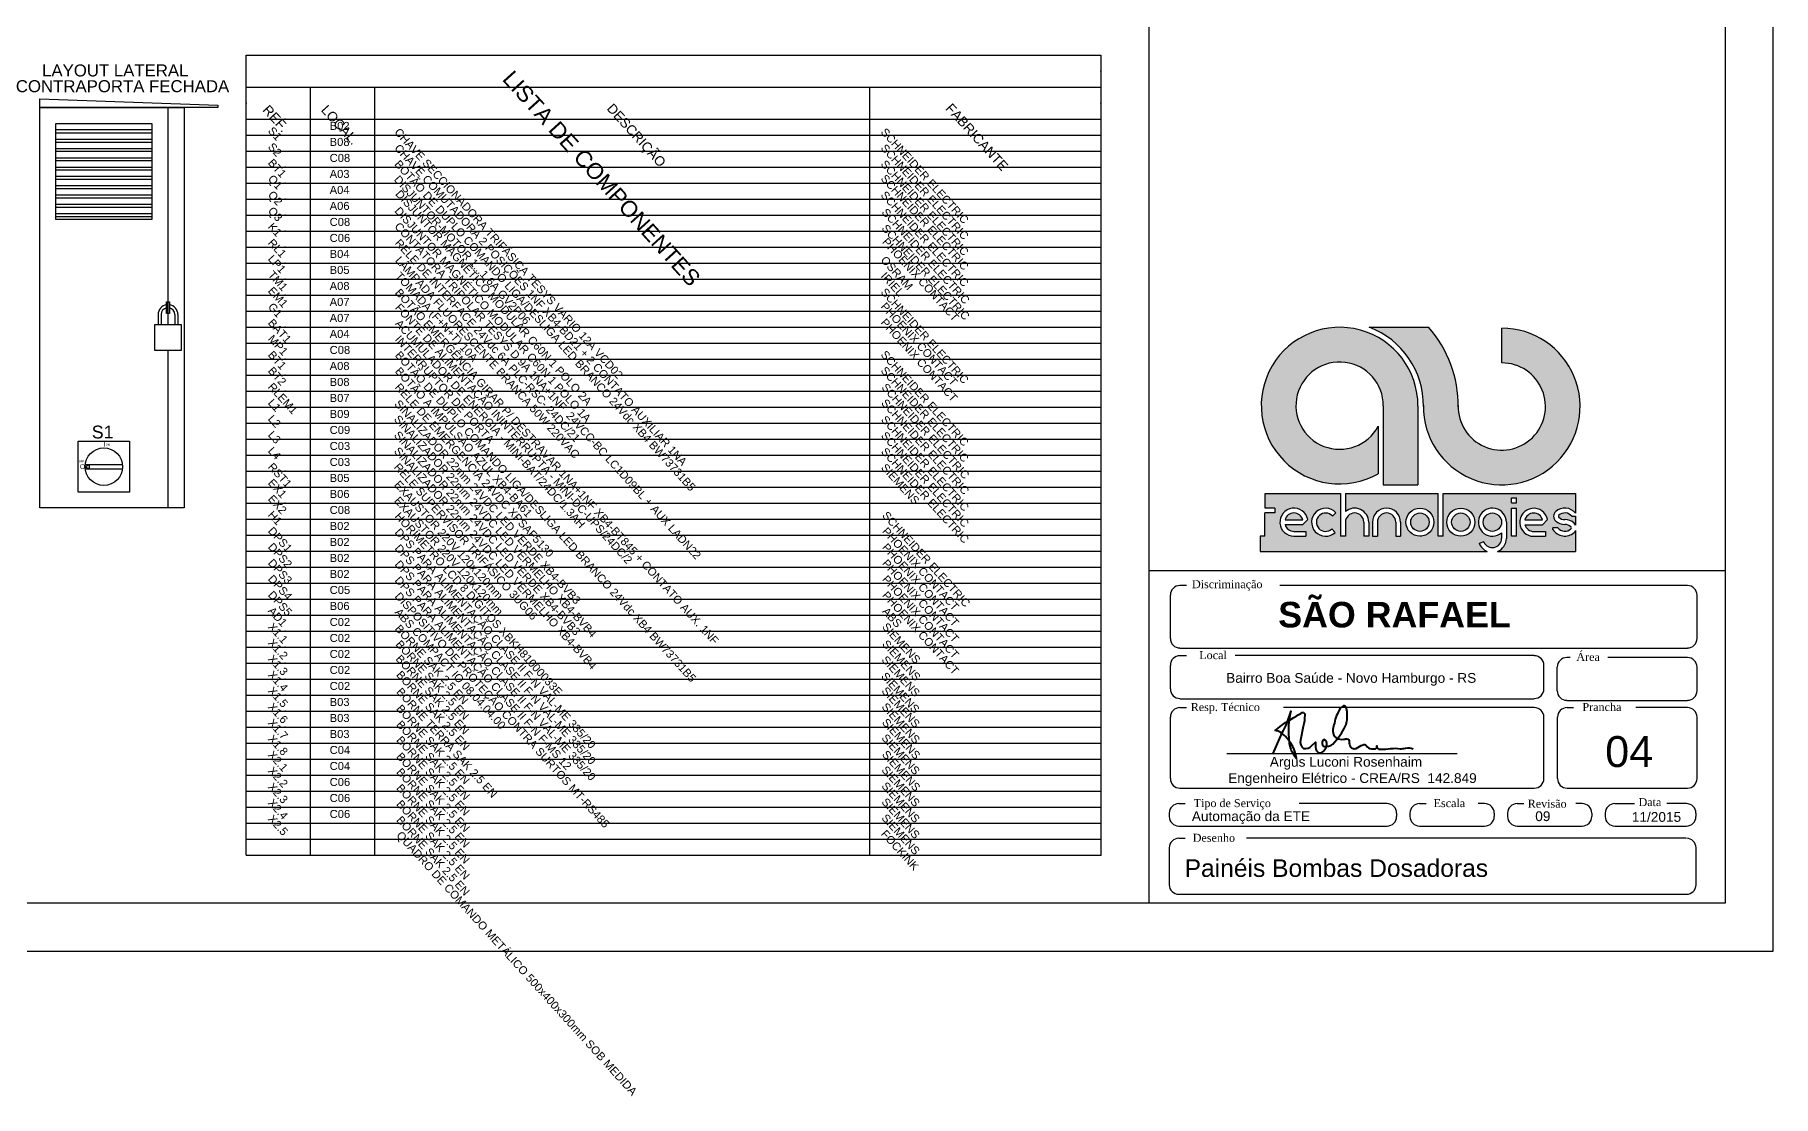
# Model space of a CAD drawing. Header units: millimetres. Extents: x 100 to 940, y 54 to 694.
# Drawn here: x 397 to 940, y 55 to 386 of the extents above; entities that cross this region are included whole.
import ezdxf

# ---------------------------------------------------------------- set-up
doc = ezdxf.new("R2010")
doc.units = ezdxf.units.MM
doc.layers.add('selo', color=7, linetype='Continuous')
doc.styles.add('Notes', font='Arial.ttf', dxfattribs={"height": 3})
doc.styles.get("Standard").update_dxf_attribs({"font": 'Arial.ttf'})

msp = doc.modelspace()

# ---------------------------------------------------------------- hatches: boundary and pattern name
at = {"layer": 'selo'}
h = msp.add_hatch(color=0, dxfattribs=at)
h.dxf.hatch_style = 1
h.paths.add_polyline_path([(832.33, 294.98), (813.8, 294.98, -0.314958), (830.72, 270.21, 2.411144), (855.21, 294.7), (855.21, 283.86, -2.45129), (841.58, 270.52, 0.182443)])
h.paths.add_polyline_path([(835.35, 243.04), (806.37, 243.04), (806.37, 237.41, -0.642986), (813.63, 234.09), (813.63, 229.71), (812.12, 229.71), (812.12, 234.09, 1), (806.37, 234.09), (806.37, 229.71), (804.86, 229.71), (804.86, 243.04), (781.24, 243.04), (781.24, 238.48), (784.26, 238.48), (784.26, 236.97), (781.23, 236.97), (781.23, 229.71), (779.69, 229.71), (779.69, 224.92), (850.67, 224.92, -0.214084), (848.15, 227.48), (849.6, 227.91, 0.821242), (855.14, 229.01), (855.14, 230.78, -4.60202), (856.65, 234.09), (856.65, 229.01, -0.309238), (853.85, 224.92), (878.25, 224.92), (878.25, 231.45, -0.100697), (877.78, 230.83, -0.45988), (871.2, 231.81), (871.2, 232.32), (872.69, 232.32, 0.427074), (876.81, 232, 0.410877), (876.82, 232.63, 0.186203), (874.92, 233.36, -0.181325), (872.05, 234.44, -0.458616), (872.04, 237.41, -0.41774), (878.25, 236.93), (878.25, 243.04), (836.89, 243.04), (836.89, 229.71), (835.35, 229.71)])
h.paths.add_polyline_path([(834.02, 234.09, -1), (825.25, 234.09, -1)], flags=16)
h.paths.add_polyline_path([(832.51, 234.09, -1), (826.76, 234.09, -1)], flags=0)
h.paths.add_polyline_path([(846.79, 234.09, -1), (838.03, 234.09, -1)], flags=16)
h.paths.add_polyline_path([(845.28, 234.09, -1), (839.54, 234.09, -1)], flags=0)
h.paths.add_polyline_path([(823.59, 234.09), (823.59, 229.71), (822.08, 229.71), (822.08, 234.09, 1), (816.33, 234.09), (816.33, 229.71), (814.82, 229.71), (814.82, 234.09, -1)], flags=16)
h.paths.add_polyline_path([(858.22, 241.69), (859.76, 241.69), (859.76, 240.17), (858.22, 240.17)], flags=16)
h.paths.add_polyline_path([(858.22, 238.48), (859.76, 238.48), (859.76, 229.67), (858.22, 229.67)], flags=16)
h.paths.add_polyline_path([(869.47, 234.88), (867.94, 233.3), (862.39, 233.3, 0.338023), (865.17, 231.18), (868.91, 231.18), (868.91, 229.67), (865.17, 229.67, -2.123663)], flags=16)
h.paths.add_polyline_path([(862.38, 234.78, -0.767778), (867.94, 234.81)], flags=0)
h.paths.add_polyline_path([(803.38, 237.05), (802.27, 236.02, 2.414214), (802.1, 231.96), (803.12, 230.85, -2.414214)], flags=16)
h.paths.add_polyline_path([(794.59, 234.92), (793.05, 233.34), (787.51, 233.34, 0.338023), (790.28, 231.22), (794.03, 231.22), (794.03, 229.71), (790.28, 229.71, -2.123663)], flags=16)
h.paths.add_polyline_path([(793.05, 234.85), (787.5, 234.82, -0.767778)], flags=0)
h.paths.add_polyline_path([(826.76, 234.09, 1), (832.51, 234.09, 1)], flags=0)
h.paths.add_polyline_path([(845.28, 234.09, 1), (839.54, 234.09, 1)], flags=0)
h.paths.add_polyline_path([(849.39, 234.09, 1), (855.14, 234.09, 1)], flags=17)
h.paths.add_polyline_path([(867.94, 234.81, 0.767778), (862.38, 234.78)], flags=0)
h.paths.add_polyline_path([(874.9, 234.87, -0.181325), (877.77, 233.8, -0.101013), (878.25, 233.18), (878.25, 235.92), (877.13, 235.92, 0.427074), (873.01, 236.24, 0.410877), (873, 235.61, 0.186203)], flags=17)
h.paths.add_polyline_path([(793.05, 234.85, 0.767778), (787.5, 234.82)], flags=0)
h = msp.add_hatch(color=0, dxfattribs=at)
h.dxf.hatch_style = 1
h.paths.add_polyline_path([(816.57, 249.21), (816.57, 264.06, -8.182778), (818.19, 270.43), (818.19, 245.77), (829, 245.77), (829, 270.37, 3.718524)])
h = msp.add_hatch(color=0, dxfattribs=at)
h.dxf.hatch_style = 1
h.paths.add_polyline_path([(787.5, 234.82), (793.05, 234.85, 0.767778)])
h.paths.add_polyline_path([(826.76, 234.09, 1), (832.51, 234.09, 1)])
h.paths.add_polyline_path([(839.54, 234.09, 1), (845.28, 234.09, 1)])
h.paths.add_polyline_path([(862.38, 234.78), (867.94, 234.81, 0.767778)])

# ---------------------------------------------------------------- linework, layer by layer
for p, q in [((745, 115), (745, 679)), ((463, 130), (463, 380)), ((463, 380), (730, 380)), ((730, 380), (730, 130)), ((463, 370), (730, 370)), ((483, 370), (483, 130)), ((503, 370), (503, 130)), ((657.68, 370), (657.68, 130)), ((438.53, 363.69), (438.53, 295.84)), ((463, 360), (730, 360)), ((433.52, 356.68), (403.49, 356.68)), ((403.49, 355.78), (433.52, 355.78)), ((403.49, 353.78), (433.52, 353.78)), ((463, 355), (730, 355)), ((403.49, 352.88), (433.52, 352.88)), ((403.49, 350.88), (433.52, 350.88)), ((403.49, 349.97), (433.52, 349.97)), ((403.49, 347.97), (433.52, 347.97)), ((463, 350), (730, 350)), ((403.49, 347.07), (433.52, 347.07)), ((403.49, 345.07), (433.52, 345.07)), ((403.49, 344.17), (433.52, 344.17)), ((403.49, 342.16), (433.52, 342.16)), ((463, 345), (730, 345)), ((403.49, 341.26), (433.52, 341.26)), ((403.49, 339.26), (433.52, 339.26)), ((403.49, 338.36), (433.52, 338.36)), ((463, 340), (730, 340)), ((403.49, 336.36), (433.52, 336.36)), ((403.49, 335.46), (433.52, 335.46)), ((403.49, 333.45), (433.52, 333.45)), ((403.49, 332.55), (433.52, 332.55)), ((463, 335), (730, 335)), ((403.49, 330.55), (433.52, 330.55)), ((403.49, 329.65), (433.52, 329.65)), ((463, 330), (730, 330)), ((463, 325), (730, 325)), ((463, 320), (730, 320)), ((463, 315), (730, 315)), ((463, 310), (730, 310)), ((463, 305), (730, 305)), ((463, 300), (730, 300)), ((463, 295), (730, 295)), ((463, 290), (730, 290)), ((438.53, 287.78), (438.53, 238.54)), ((463, 285), (730, 285)), ((463, 280), (730, 280)), ((463, 275), (730, 275)), ((463, 270), (730, 270)), ((463, 265), (730, 265)), ((463, 260), (730, 260)), ((412.64, 251.43), (413.98, 252.1)), ((412.64, 251.43), (413.98, 250.76)), ((412.68, 252.1), (424.33, 252.1)), ((412.68, 250.76), (424.33, 250.76)), ((413.98, 250.76), (413.98, 252.1)), ((463, 255), (730, 255)), ((463, 250), (730, 250)), ((463, 245), (730, 245)), ((463, 240), (730, 240)), ((463, 235), (730, 235)), ((463, 230), (730, 230)), ((463, 225), (730, 225)), ((463, 220), (730, 220)), ((463, 215), (730, 215)), ((463, 210), (730, 210)), ((463, 205), (730, 205)), ((463, 200), (730, 200)), ((463, 195), (730, 195)), ((463, 190), (730, 190)), ((463, 185), (730, 185)), ((463, 180), (730, 180)), ((463, 175), (730, 175)), ((463, 170), (730, 170)), ((463, 165), (730, 165)), ((463, 160), (730, 160)), ((463, 155), (730, 155)), ((463, 150), (730, 150)), ((463, 145), (730, 145)), ((463, 140), (730, 140)), ((463, 135), (730, 135)), ((463, 135), (730, 135)), ((463, 130), (730, 130))]:
    msp.add_line(p, q)
at = {"linetype": 'Continuous'}
for p, q in [((435.43, 298.97), (435.43, 295.84)), ((436.39, 298.97), (436.39, 295.84)), ((438.53, 299.27), (438.53, 302.96)), ((440.67, 298.97), (440.67, 295.84)), ((441.63, 298.97), (441.63, 295.84))]:
    msp.add_line(p, q, dxfattribs=at)
for points in [[(100, 100), (940, 100), (940, 693.94), (100, 693.94)], [(150, 679), (925, 679), (925, 115), (150, 115)], [(398.48, 366.36), (454.12, 364.36), (454.12, 363.69), (398.48, 363.69)], [(398.48, 363.69), (443.54, 363.69), (443.54, 238.54), (398.48, 238.54)], [(403.49, 358.69), (433.52, 358.69), (433.52, 328.65), (403.49, 328.65)], [(410.49, 259.44), (426.51, 259.44), (426.51, 243.42), (410.49, 243.42)]]:
    msp.add_lwpolyline(points, close=True)
for points in [[(438.07, 302.96), (438.99, 302.96), (438.99, 299.27), (438.07, 299.27)], [(434.39, 295.84), (442.67, 295.84), (442.67, 287.78), (434.39, 287.78)]]:
    msp.add_lwpolyline(points, close=True, dxfattribs=at)
msp.add_circle((418.5, 251.43), 5.87)
for radius, start, end in [(3.1, 98.4631, 180), (2.14, 102.3098, 180), (3.1, 0, 81.5369), (2.14, 0, 77.6902)]:
    msp.add_arc((438.53, 298.97), radius, start, end, dxfattribs=at)
for p in [(730, 375), (730, 370), (463, 365), (463, 365), (730, 365), (463, 360), (463, 360), (475.19, 360), (475.19, 360), (463, 355), (463, 355), (463, 345), (463, 345), (475.19, 345), (475.19, 345), (463, 340), (463, 340), (475.19, 340), (475.19, 340), (463, 335), (463, 335), (475.19, 335), (475.19, 335), (463, 330), (463, 330), (475.19, 330), (475.19, 330), (463, 325), (463, 325), (475.19, 325), (475.19, 325), (463, 320), (463, 320), (463, 315), (463, 315), (475.19, 320), (475.19, 320), (475.19, 315), (475.19, 315), (463, 310), (463, 310), (475.19, 310), (475.19, 310), (463, 305), (463, 305), (463, 305), (463, 305), (475.19, 305), (475.19, 305), (463, 300), (463, 300), (463, 300), (463, 300), (463, 295), (463, 295), (475.19, 295), (475.19, 295), (463, 290), (463, 290), (463, 285), (463, 285), (475.19, 285), (475.19, 285), (463, 280), (463, 280), (475.19, 280), (475.19, 280), (463, 275), (463, 275), (475.19, 275), (475.19, 275), (463, 270), (463, 270), (475.19, 270), (475.19, 270), (475.19, 250), (475.19, 250), (463, 245), (463, 245), (475.19, 245), (475.19, 245), (475.19, 240), (475.19, 240), (463, 235), (463, 235), (463, 230), (463, 230), (463, 225), (463, 225), (463, 220), (463, 220), (463, 210), (463, 210), (463, 205), (463, 205), (475.19, 205), (475.19, 205), (463, 200), (463, 200), (475.19, 200), (475.19, 200), (475.19, 195), (475.19, 195), (475.19, 190), (475.19, 190), (475.19, 185), (475.19, 185), (475.19, 180), (475.19, 180), (475.19, 175), (475.19, 175), (475.19, 170), (475.19, 170), (730, 160), (730, 150), (730, 145), (730, 140), (730, 135), (730, 130)]:
    msp.add_point(p)
at = {"layer": 'selo', "color": 0}
for p, q in [((813.8, 294.98), (832.33, 294.98)), ((855.21, 283.86), (855.21, 294.7)), ((818.19, 270.43), (818.19, 245.77)), ((829, 270.37), (829, 245.77)), ((816.57, 264.06), (816.57, 249.21)), ((818.19, 245.77), (829, 245.77)), ((781.24, 238.48), (781.24, 243.04)), ((781.24, 243.04), (804.86, 243.04)), ((804.86, 243.04), (804.86, 229.71)), ((806.37, 243.04), (806.37, 237.41)), ((806.37, 243.04), (835.35, 243.04)), ((835.35, 229.71), (835.35, 243.04)), ((836.89, 243.04), (878.25, 243.04)), ((836.89, 229.71), (836.89, 243.01)), ((858.22, 240.17), (858.22, 241.69)), ((858.22, 241.69), (859.76, 241.69)), ((858.22, 240.17), (859.76, 240.17)), ((859.76, 240.17), (859.76, 241.69)), ((878.25, 243.04), (878.25, 236.93)), ((781.23, 229.71), (781.23, 236.97)), ((784.26, 236.97), (781.23, 236.97)), ((784.26, 238.48), (781.24, 238.48)), ((784.26, 238.48), (784.26, 236.97)), ((787.5, 234.82), (793.05, 234.85)), ((793.05, 233.34), (794.59, 234.92)), ((802.27, 236.02), (803.38, 237.05)), ((806.37, 234.09), (806.37, 229.71)), ((812.12, 234.09), (812.12, 229.71)), ((813.63, 234.09), (813.63, 229.71)), ((814.82, 234.09), (814.82, 229.71)), ((816.33, 234.09), (816.33, 229.71)), ((822.08, 234.09), (822.08, 229.71)), ((823.59, 234.09), (823.59, 229.71)), ((856.65, 234.09), (856.65, 229.01)), ((858.22, 229.67), (858.22, 238.48)), ((858.22, 238.48), (859.76, 238.48)), ((859.76, 229.67), (859.76, 238.48)), ((862.38, 234.78), (867.94, 234.81)), ((867.94, 233.3), (869.47, 234.88)), ((877.13, 235.92), (878.25, 235.92)), ((878.25, 235.92), (878.25, 233.18)), ((781.23, 229.71), (779.69, 229.71)), ((779.69, 229.71), (779.69, 224.92)), ((787.51, 233.34), (793.05, 233.34)), ((790.28, 231.22), (794.03, 231.22)), ((790.28, 229.71), (794.03, 229.71)), ((794.03, 231.22), (794.03, 229.71)), ((802.1, 231.96), (803.12, 230.85)), ((806.37, 229.71), (804.86, 229.71)), ((813.63, 229.71), (812.12, 229.71)), ((814.82, 229.71), (816.33, 229.71)), ((822.08, 229.71), (823.59, 229.71)), ((830.17, 229.74), (829.63, 229.71)), ((836.89, 229.71), (835.35, 229.71)), ((855.14, 230.78), (855.14, 229.01)), ((859.76, 229.67), (858.22, 229.67)), ((862.39, 233.3), (867.94, 233.3)), ((865.17, 231.18), (868.91, 231.18)), ((865.17, 229.67), (868.91, 229.67)), ((868.91, 231.18), (868.91, 229.67)), ((872.69, 232.32), (871.2, 232.32)), ((871.2, 231.81), (871.2, 232.32)), ((878.25, 231.45), (878.25, 224.92)), ((779.69, 224.92), (850.67, 224.92)), ((849.6, 227.91), (848.15, 227.48)), ((853.85, 224.92), (878.25, 224.92)), ((745, 219), (925, 219)), ((756.69, 214.33), (754.66, 214.33)), ((913.21, 214.33), (785.84, 214.33)), ((751.61, 211.28), (751.61, 197.78)), ((916.26, 197.78), (916.26, 211.28)), ((754.66, 194.73), (913.21, 194.73)), ((754.66, 192.4), (756.69, 192.4)), ((865.35, 192.4), (771.93, 192.4)), ((876.56, 191.84), (875.51, 191.84)), ((913.21, 191.84), (888.36, 191.84)), ((751.61, 189.35), (751.61, 181.99)), ((868.39, 181.99), (868.39, 189.35)), ((872.46, 181.43), (872.46, 188.79)), ((916.26, 181.43), (916.26, 188.79)), ((754.66, 178.94), (865.35, 178.94)), ((754.66, 176.19), (756.69, 176.19)), ((865.35, 176.19), (787, 176.19)), ((875.51, 178.39), (913.21, 178.39)), ((875.6, 176.19), (877.63, 176.19)), ((913.21, 176.19), (897.13, 176.19)), ((751.61, 173.14), (751.61, 153.98)), ((868.39, 153.98), (868.39, 173.14)), ((872.55, 173.14), (872.55, 153.98)), ((916.26, 153.98), (916.26, 173.14)), ((769.31, 161.86), (841.3, 161.86)), ((754.66, 150.93), (865.35, 150.93)), ((875.6, 150.93), (913.21, 150.93)), ((751.26, 143.15), (751.26, 142.13)), ((754.31, 146.2), (756.34, 146.2)), ((819.36, 146.2), (791.92, 146.2)), ((822.41, 142.13), (822.41, 143.15)), ((826.47, 143.15), (826.47, 142.13)), ((829.52, 146.2), (831.56, 146.2)), ((849.85, 146.2), (847.82, 146.2)), ((852.9, 142.13), (852.9, 143.15)), ((856.97, 143.15), (856.97, 142.13)), ((860.01, 146.2), (862.05, 146.2)), ((880.34, 146.2), (878.31, 146.2)), ((883.39, 142.13), (883.39, 143.15)), ((887.46, 143.15), (887.46, 142.13)), ((890.51, 146.2), (896.7, 146.2)), ((912.87, 146.2), (906.79, 146.2)), ((915.92, 142.13), (915.92, 143.15)), ((754.31, 139.08), (819.36, 139.08)), ((829.52, 139.08), (849.85, 139.08)), ((860.01, 139.08), (880.34, 139.08)), ((890.51, 139.08), (912.87, 139.08)), ((751.26, 132.31), (751.26, 120.82)), ((754.31, 135.36), (756.34, 135.36)), ((912.72, 135.31), (775.47, 135.36)), ((915.89, 120.81), (915.94, 132.31)), ((754.31, 117.82), (912.89, 117.82))]:
    msp.add_line(p, q, dxfattribs=at)
msp.add_lwpolyline([(745, 115), (745, 219), (925, 219), (925, 115)], close=True, dxfattribs=at)
at = {"layer": 'selo', "color": 0, "linetype": 'Continuous', "lineweight": 40, "transparency": 33554687}
msp.add_lwpolyline([(783.71, 161.57), (786.63, 168.22, 0.05993), (789.33, 175.04, 0.114734), (789.08, 163.67, 0.105575), (791.11, 160.29, 0.152792), (787.63, 167.08, 0.174248), (784.39, 169.03, -0.042414), (791.18, 173.62, 0.031525), (792.89, 174.61, -0.590951), (793.63, 173.83, -0.072), (793.17, 170.24), (792.28, 166.01, 0.292783), (793.28, 163.42, 0.292783), (795.87, 164.34), (797.01, 165.37, 0.084237), (797.12, 163.21, 0.426622), (798.79, 162.03, 0.240648), (800.53, 164.41, 0.382176), (799.64, 166.16, 0.493606), (799.64, 163.99, 0.220907), (802.42, 164.77, 0.080728), (806.4, 170.45, 0.11357), (806.91, 174.35, 0.101958), (806.48, 176.38, 0.356196), (805.74, 176.66, 0.192525), (804.76, 175.82, 0.098877), (802.91, 171.31, 0.195151), (802.81, 167.22, 0.246302), (805.86, 166.26, -0.124424), (807.06, 166.31, -0.323775), (807.56, 165.76, 0.115641), (807.71, 164.34, 0.432756), (809.7, 163.42, -0.031443), (811.86, 164.54, -0.343208), (812.82, 164.33, 0.248336), (814.47, 163.28), (815.44, 163.24, 0.553873), (816.15, 164.19, 0.474188), (817.24, 163.13, 0.048993), (820.55, 163.35, -0.070964), (823.46, 163.31, 0.086771), (825.09, 163.52, -0.151332), (827.53, 163.24)], format="xyb", dxfattribs=at)
at = {"layer": 'selo', "color": 0}
for centre, radius in [((829.63, 234.09), 4.38), ((829.63, 234.09), 2.87), ((842.41, 234.09), 4.38), ((842.41, 234.09), 2.87), ((852.26, 234.09), 2.87)]:
    msp.add_circle(centre, radius, dxfattribs=at)
for centre, radius, start, end in [((804.54, 270.51), 24.47, 359.68, 299.4716), ((804.56, 270.5), 26.17, 359.3799, 69.3088), ((855.19, 270.24), 24.47, 179.3659, 89.9528), ((804.56, 270.5), 37.02, 359.3542, 41.3911), ((804.55, 270.5), 13.64, 359.6979, 331.8281), ((855.21, 270.23), 13.63, 178.8138, 90), ((790.28, 234.09), 4.38, 10.8601, 270), ((790.28, 234.09), 2.87, 15.2617, 165.3268), ((800.16, 234.08), 4.38, 42.6221, 312.6221), ((800.16, 234.08), 2.87, 42.6221, 312.6221), ((809.24, 234.09), 4.38, 0, 130.9618), ((809.24, 234.09), 2.87, 0, 180), ((819.2, 234.09), 4.38, 0, 180), ((819.2, 234.09), 2.87, 0, 180), ((852.26, 234.09), 4.38, 0, 310.9618), ((865.17, 234.05), 4.38, 10.8601, 270), ((865.17, 234.05), 2.87, 15.2617, 165.3268), ((873.33, 235.92), 1.96, 130.762, 229.3098), ((874.91, 234.1), 4.38, 40.2262, 130.9152), ((874.91, 237.73), 4.37, 229.0108, 270.0418), ((873.33, 235.92), 0.45, 127.1355, 232.2591), ((874.9, 237.7), 2.82, 227.7757, 270.1536), ((874.91, 234.11), 2.86, 39.285, 131.7894), ((874.91, 230.51), 4.37, 49.0108, 90.0418), ((876.49, 232.32), 1.96, 26.2375, 49.3098), ((790.28, 234.09), 2.87, 195.2942, 270), ((852.26, 229.01), 2.87, 202.4229, 0), ((852.26, 229.01), 4.38, 291.2656, 0), ((865.17, 234.05), 2.87, 195.2942, 270), ((874.91, 234.14), 4.38, 212.1283, 310.9152), ((874.91, 234.13), 2.86, 219.285, 311.7894), ((874.92, 230.54), 2.82, 47.7757, 90.1536), ((876.49, 232.32), 0.45, 307.1355, 52.2591), ((876.49, 232.32), 1.96, 310.762, 333.7625), ((852.26, 229.01), 4.38, 200.3996, 248.7344), ((754.66, 211.28), 3, 90, 180), ((913.21, 211.28), 3, 0, 90), ((754.66, 197.78), 3, 180, 270), ((913.21, 197.78), 3, 270, 0), ((754.66, 189.35), 3, 90, 180), ((865.35, 189.35), 3, 0, 90), ((875.51, 188.79), 3, 90, 180), ((913.21, 188.79), 3, 0, 90), ((754.66, 181.99), 3, 180, 270), ((865.35, 181.99), 3, 270, 0), ((875.51, 181.43), 3, 180, 270), ((913.21, 181.43), 3, 270, 0), ((754.66, 173.14), 3, 90, 180), ((865.35, 173.14), 3, 0, 90), ((875.6, 173.14), 3, 90, 180), ((913.21, 173.14), 3, 0, 90), ((754.66, 153.98), 3, 180, 270), ((865.35, 153.98), 3, 270, 0), ((875.6, 153.98), 3, 180, 270), ((913.21, 153.98), 3, 270, 0), ((754.31, 143.15), 3, 90, 180), ((754.31, 142.13), 3, 180, 270), ((819.36, 143.15), 3, 0, 90), ((819.36, 142.13), 3, 270, 0), ((829.52, 143.15), 3, 90, 180), ((829.52, 142.13), 3, 180, 270), ((849.85, 143.15), 3, 0, 90), ((849.85, 142.13), 3, 270, 0), ((860.01, 143.15), 3, 90, 180), ((860.01, 142.13), 3, 180, 270), ((880.34, 143.15), 3, 0, 90), ((880.34, 142.13), 3, 270, 0), ((890.51, 143.15), 3, 90, 180), ((890.51, 142.13), 3, 180, 270), ((912.87, 143.15), 3, 0, 90), ((912.87, 142.13), 3, 270, 0), ((754.31, 132.31), 3, 90, 180), ((912.89, 132.31), 3, 0, 90), ((754.31, 120.82), 3, 180, 270), ((912.89, 120.82), 3, 270, 0)]:
    msp.add_arc(centre, radius, start, end, dxfattribs=at)

# ---------------------------------------------------------------- texts
at = {"style": 'Notes'}
for s, height, p in [('LISTA DE COMPONENTES', 5, (542.72, 372.35)), ('REF.', 3, (467.88, 362.75)), ('LOCAL.', 3, (486.16, 362.75)), ('DESCRIÇÃO', 3, (575.41, 363.21)), ('FABRICANTE', 3, (681.23, 363.24)), ('S1', 2.5, (469.58, 356.24)), ('CHAVE SECCIONADORA TRIFÁSICA TESYS VARIO 12A VCD02', 2.5, (509.1, 355.82)), ('SCHNEIDER ELECTRIC', 2.5, (661.01, 355.84)), ('S2', 2.5, (469.58, 351.24)), ('BT1', 2.5, (469.58, 346.24)), ('CHAVE COMUTADORA 2 POSIÇÕES 1NF XB4-BD21 + 2 CONTATO AUXILIAR 1NA', 2.5, (509.1, 350.82)), ('SCHNEIDER ELECTRIC', 2.5, (661.01, 350.84)), ('Q1', 2.5, (469.58, 341.24)), ('DISJUNTOR-MOTOR 1...1,6A GV2P06', 2.5, (508.96, 341.03)), ('BOTÃO DE DUPLO COMANDO LIGA/DESLIGA LED BRANCO 24Vdc XB4 BW73731B5', 2.5, (509.1, 345.82)), ('SCHNEIDER ELECTRIC', 2.5, (661.01, 345.84)), ('SCHNEIDER ELECTRIC', 2.5, (661.01, 341.33)), ('Q2', 2.5, (469.58, 336.24)), ('DISJUNTOR MAGNÉTICO MODULAR C60N 1 POLO 2A', 2.5, (509.39, 336.5)), ('SCHNEIDER ELECTRIC', 2.5, (661.01, 336.17)), ('Q3', 2.5, (469.58, 331.24)), ('DISJUNTOR MAGNÉTICO MODULAR C60N 1 POLO 1A', 2.5, (509.14, 331.23)), ('SCHNEIDER ELECTRIC', 2.5, (661.31, 330.76)), ('K1', 2.5, (469.58, 326.24)), ('CONTATORA TRIPOLAR TESYS D 9A 1NA+1NF  24VCC\xadBC LC1D09BL + AUX LADN22', 2.5, (509.12, 326.39)), ('SCHNEIDER ELECTRIC', 2.5, (661.31, 325.76)), ('RL1', 2.5, (469.58, 321.24)), ('RELE DE INTERFACE 24Vdc 6A PLC-RSC- 24DC/21', 2.5, (509.24, 321.18)), ('PHOENIX CONTACT', 2.5, (661.47, 321.51)), ('LP1', 2.5, (469.58, 316.24)), ('LÂMPADA FLUORESCENTE BRANCA 50W 220VAC', 2.5, (509.34, 315.75)), ('OSRAM', 2.5, (661.01, 315.84)), ('TM1', 2.5, (469.58, 311.24)), ('TOMADA (F+N+T) 10A', 2.5, (509.34, 310.85)), ('IRIEL', 2.5, (661.01, 310.84)), ('EM1', 2.5, (469.58, 306.24)), ('BOTÃO EMERGÊNCIA GIRAR P/ DESTRAVAR 1NA+1NF XB4-BT845 + CONTATO AUX. 1NF', 2.5, (509.28, 305.67)), ('SCHNEIDER ELECTRIC', 2.5, (661.01, 305.84)), ('G1', 2.5, (469.58, 301.24)), ('FONTE DE ALIMENTAÇÃO ININTERRUPTA - MINI-DC-UPS/24DC/2', 2.5, (509.31, 301)), ('PHOENIX CONTACT', 2.5, (661.01, 301.33)), ('BAT1', 2.5, (469.58, 296.24)), ('ACUMULADOR DE ENERGIA - MINI-BAT/24DC/1.3AH', 2.5, (509.31, 296)), ('PHOENIX CONTACT', 2.5, (661.01, 296.33)), ('MP1', 2.5, (469.58, 291.24)), ('INTERRUPTOR DE PORTA', 2.5, (509.27, 291.07)), ('BT1', 2.5, (469.58, 286.24)), ('BT2', 2.5, (469.58, 281.24)), ('BOTÃO DE DUPLO COMANDO LIGA/DESLIGA LED BRANCO 24Vdc XB4 BW73731B5', 2.5, (509.28, 286.13)), ('BOTÃO A IMPULSÃO AZUL XB4-BA61', 2.5, (509.28, 281.13)), ('SCHNEIDER ELECTRIC', 2.5, (661.01, 286.33)), ('SCHNEIDER ELECTRIC', 2.5, (661.01, 281.33)), ('RLEM1', 2.5, (469.58, 276.24)), ('RELE DE EMERGENCIA 24VDC XPSAF5130', 2.5, (509.23, 276.11)), ('SCHNEIDER ELECTRIC', 2.5, (661.25, 276.1)), ('L1', 2.5, (469.58, 271.24)), ('SINALIZADOR 22mm 24VDC LED VERDE XB4-BVB3', 2.5, (509.07, 270.91)), ('SCHNEIDER ELECTRIC', 2.5, (661.15, 271.21)), ('L2', 2.5, (469.58, 266.24)), ('SINALIZADOR 22mm 24VDC LED VERMELHO XB4-BVB4', 2.5, (508.95, 266.15)), ('SCHNEIDER ELECTRIC', 2.5, (661.11, 266)), ('L3', 2.5, (469.58, 261.24)), ('SINALIZADOR 22mm 24VDC LED VERDE XB4-BVB3', 2.5, (508.95, 261.15)), ('SCHNEIDER ELECTRIC', 2.5, (661.11, 261)), ('L4', 2.5, (469.58, 256.24)), ('SINALIZADOR 22mm 24VDC LED VERMELHO XB4-BVB4', 2.5, (508.95, 256.15)), ('SCHNEIDER ELECTRIC', 2.5, (661.11, 256)), ('RST1', 2.5, (469.58, 251.24)), ('RELE SUPERVISOR TRIFÁSICO 3UG06', 2.5, (508.95, 251.15)), ('SIEMENS', 2.5, (661.11, 251)), ('EX1', 2.5, (469.58, 246.24)), ('EXAUSTOR 220V 120x120mm', 2.5, (509.03, 245.67)), ('EX2', 2.5, (469.58, 241.24)), ('EXAUSTOR 220V 120x120mm', 2.5, (509.03, 240.67)), ('H1', 2.5, (469.58, 236.24)), ('HORÍMETRO LCD 8 DÍGITOS XBKH81000033E ', 2.5, (509.2, 235.8)), ('SCHNEIDER ELECTRIC', 2.5, (661.47, 236.08)), ('DPS1', 2.5, (469.58, 231.24)), ('DPS PARA ALIMENTAÇÃO CLASE II F-N VAL-ME 335/20', 2.5, (509.2, 230.8)), ('PHOENIX CONTACT', 2.5, (661.47, 231.08)), ('DPS2', 2.5, (469.58, 226.24)), ('DPS3', 2.5, (469.58, 221.24)), ('DPS PARA ALIMENTAÇÃO CLASE II F-N VAL-ME 335/20', 2.5, (509.2, 225.8)), ('PHOENIX CONTACT', 2.5, (661.47, 226.08)), ('DPS4', 2.5, (469.58, 216.24)), ('DPS PARA ALIMENTAÇÃO CLASE II F-N VAL-ME 335/20', 2.5, (509.2, 220.8)), ('DPS PARA ALIMENTAÇÃO CLASE II F-N F-MS 12', 2.5, (509.2, 215.8)), ('PHOENIX CONTACT', 2.5, (661.47, 221.08)), ('PHOENIX CONTACT', 2.5, (661.47, 216.08)), ('DPS5', 2.5, (469.58, 211.24)), ('DISPOSITIVO DE PROTEÇÃO CONTRA SURTOS MT-RS485', 2.5, (509.2, 210.8)), ('PHOENIX CONTACT', 2.5, (661.47, 211.08)), ('AD1', 2.5, (469.58, 206.24)), ('ABS COMPACT IO 08.04.04.00', 2.5, (509.2, 205.8)), ('ABS', 2.5, (661.47, 206.08)), ('X1.1', 2.5, (469.58, 201.24)), ('BORNE SAK 2.5 EN', 2.5, (509.24, 200.67)), ('SIEMENS', 2.5, (661.43, 201.27)), ('X1.2', 2.5, (469.58, 196.24)), ('BORNE SAK 2.5 EN', 2.5, (509.48, 195.81)), ('SIEMENS', 2.5, (661.45, 195.9)), ('X1.3', 2.5, (469.58, 191.24)), ('BORNE SAK 2.5 EN', 2.5, (509.48, 191.25)), ('SIEMENS', 2.5, (661.28, 190.93)), ('X1.4', 2.5, (469.58, 186.24)), ('BORNE SAK 2.5 EN', 2.5, (509.66, 186.28)), ('SIEMENS', 2.5, (661.13, 185.81)), ('X1.5', 2.5, (469.58, 181.24)), ('BORNE TERRA SAK 2.5 EN', 2.5, (509.7, 180.95)), ('SIEMENS', 2.5, (661.28, 181.24)), ('X1.6', 2.5, (469.58, 176.24)), ('BORNE SAK 2.5 EN', 2.5, (509.69, 175.7)), ('SIEMENS', 2.5, (661.3, 176.27)), ('X1.7', 2.5, (469.58, 171.24)), ('BORNE SAK 2.5 EN', 2.5, (509.69, 170.73)), ('SIEMENS', 2.5, (661.4, 171.39)), ('X1.8', 2.5, (469.58, 166.24)), ('BORNE SAK 2.5 EN', 2.5, (509.69, 165.88)), ('SIEMENS', 2.5, (661.25, 166.54)), ('X2.1', 2.5, (469.58, 161.24)), ('X2.2', 2.5, (469.58, 156.24)), ('BORNE SAK 2.5 EN', 2.5, (509.69, 160.73)), ('SIEMENS', 2.5, (661.25, 156.54)), ('SIEMENS', 2.5, (661.4, 161.39)), ('X2.3', 2.5, (469.58, 151.24)), ('BORNE SAK 2.5 EN', 2.5, (509.69, 155.88)), ('BORNE SAK 2.5 EN', 2.5, (509.69, 150.88)), ('SIEMENS', 2.5, (661.25, 151.54)), ('X2.4', 2.5, (469.58, 146.24)), ('BORNE SAK 2.5 EN', 2.5, (509.69, 145.88)), ('SIEMENS', 2.5, (661.25, 146.54)), ('X2.5', 2.5, (469.58, 141.24)), ('BORNE SAK 2.5 EN', 2.5, (509.69, 140.88)), ('SIEMENS', 2.5, (661.25, 141.54)), ('QUADRO DE COMANDO METÁLICO 500x400x300mm SOB MEDIDA', 2.5, (509.72, 136.12)), ('FOCKINK', 2.5, (661.08, 136.53))]:
    msp.add_text(s, height=height, rotation=312.1646, dxfattribs=at).set_placement(p)
for s, p in [('B02', (489.04, 356.66)), ('B08', (489.04, 351.66)), ('C08', (489.04, 346.66)), ('A03', (489.04, 341.66)), ('A04', (489.04, 336.66)), ('A06', (489.04, 331.66)), ('C08', (489.04, 326.66)), ('C06', (489.04, 321.66)), ('B04', (489.04, 316.66)), ('B05', (489.04, 311.66)), ('A08', (489.04, 306.66)), ('A07', (489.04, 301.66)), ('A07', (489.04, 296.66)), ('A04', (489.04, 291.66)), ('C08', (489.04, 286.66)), ('A08', (489.04, 281.66)), ('B08', (489.04, 276.66)), ('B07', (489.04, 271.66)), ('B09', (489.04, 266.66)), ('C09', (489.04, 261.66)), ('C03', (489.04, 256.66)), ('C03', (489.04, 251.66)), ('B05', (489.04, 246.66)), ('C08', (489.04, 236.66)), ('B06', (489.04, 241.66)), ('B02', (489.04, 231.66)), ('B02', (489.04, 226.66)), ('B02', (489.04, 221.66)), ('B02', (489.04, 216.66)), ('C05', (489.04, 211.66)), ('B06', (489.04, 206.66)), ('C02', (489.04, 201.66)), ('C02', (489.04, 196.66)), ('C02', (489.04, 191.66)), ('C02', (489.04, 186.66)), ('C02', (489.04, 181.66)), ('B03', (489.04, 176.66)), ('B03', (489.04, 171.66)), ('B03', (489.04, 166.66)), ('C04', (489.04, 161.66)), ('C04', (489.04, 156.66)), ('C06', (489.04, 151.66)), ('C06', (489.04, 146.66)), ('C06', (489.04, 141.66))]:
    msp.add_text(s, height=2.5, dxfattribs=at).set_placement(p)
at = {"attachment_point": 1, "style": 'Notes'}
for s, width, insert, char_height in [('LAYOUT LATERAL', 141.5358, (399.21, 377.12), 3.75), ('CONTRAPORTA FECHADA', 141.5358, (391.01, 372.2), 3.75), ('S1', 3.5666, (414.71, 264.26), 4.005), ('I', 9.573, (418.39, 259.22), 1.5), ('ON', 8.4126, (419.08, 258.64), 0.601), ('OFF', 11.6036, (410.67, 253.39), 0.601), ('O', 7.8324, (411.03, 252.21), 1.5)]:
    msp.add_mtext_dynamic_manual_height_columns(s, width=width, gutter_width=15, heights=[0], dxfattribs=dict(at, insert=insert, char_height=char_height))
at = {"layer": 'selo', "color": 0, "attachment_point": 1}
for s, insert, char_height, width in [('\\FTIMES.TTF;Discriminação', (758.42, 215.97), 2.5, 101.64), ('\\FTIMES.TTF;Local', (760.69, 193.8), 2.5, 81.312), ('\\FTIMES.TTF;Área', (878.5, 193.24), 2.5, 81.312), ('\\FTIMES.TTF;Resp. Técnico', (758.04, 177.58), 2.5, 101.64), ('\\FTIMES.TTF;Prancha', (880.4, 177.58), 2.5, 101.64), ('04', (887.5, 167.25), 9.667, 225.5527), ('\\FTIMES.TTF;Tipo de Serviço', (758.94, 147.56), 2.5, 101.64), ('\\FTIMES.TTF;Escala', (833.89, 147.56), 2.5, 40.656), ('{\\Ftimes.ttf|c0;Revisão}', (863.3, 147.37), 2.5, 101.64), ('\\FTIMES.TTF;Data', (897.92, 147.87), 2.5, 40.656), ('Automação da ETE', (758.38, 143.74), 3.0492, 71.148), ('09', (865.66, 143.74), 3.049, 71.148), ('11/2015', (895.83, 143.51), 3.049, 71.148), ('{\\Ftimes.ttf|c0;Desenho}', (758.66, 136.72), 2.5, 101.64), ('Painéis Bombas Dosadoras', (756.12, 128.75), 5.5, 331.5847)]:
    msp.add_mtext(s, dxfattribs=dict(at, insert=insert, char_height=char_height, width=width))
for s, insert, char_height in [('{\\fArial|b1|i0|c0|p34;SÃO RAFAEL}', (785.37, 209.19), 8), ('Bairro Boa Saúde - Novo Hamburgo - RS', (769.1, 186.95), 3.0492), ('           Argus Luconi Rosenhaim\\PEngenheiro Elétrico - CREA/RS  142.849', (769.72, 160.73), 3.0492)]:
    msp.add_mtext(s, dxfattribs=dict(at, insert=insert, char_height=char_height))

doc.saveas('drawing.dxf')
